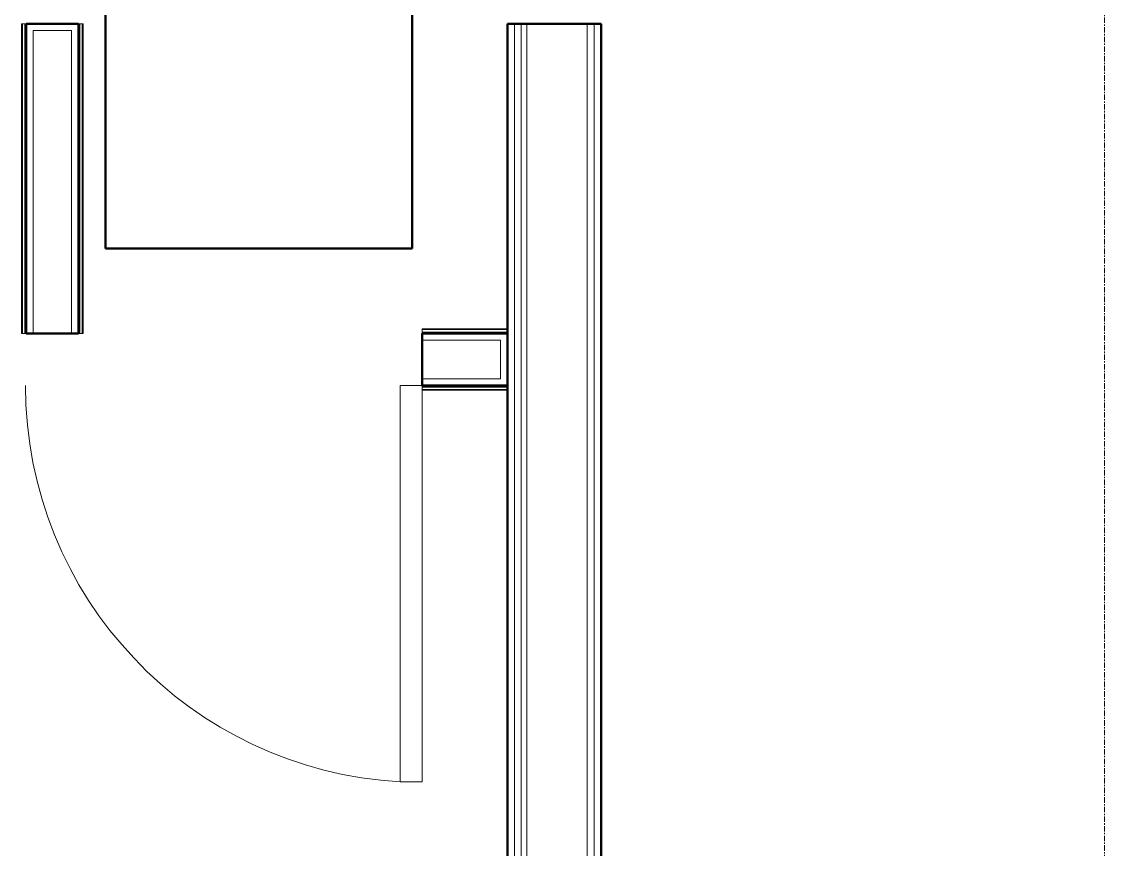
# Model space of a CAD drawing. Header units: inches. Extents: x -4218 to -1830, y 9756 to 12426.
# Drawn here: x -3252.7 to -3154.3, y 10738.4 to 10813.7 of the extents above; entities that cross this region are included whole.
import ezdxf

# ---------------------------------------------------------------- set-up
doc = ezdxf.new("R2010")
doc.units = ezdxf.units.IN
doc.header["$MEASUREMENT"] = 0
doc.linetypes.add('Grid Line 1_2_', pattern=[0.875, 0.5, -0.125, 0.125, -0.125])
for name, color, linetype, lineweight in [('0-1', 7, 'Continuous', 5), ('0-2', 252, 'Continuous', 9), ('A-DOOR-1', 7, 'Continuous', 9), ('A-DOOR-2', 50, 'Continuous', 20), ('A-GENM', 5, 'Continuous', 9), ('A-GENM-7', 5, 'Continuous', 50), ('A-WALL-1', 250, 'Continuous', 50), ('A-WALL-2', 10, 'Continuous', 13), ('A-WALL-3', 253, 'Continuous', 9), ('A-WALL-5', 252, 'Continuous', 9), ('A-WALL-6', 7, 'Continuous', 9), ('I-WALL-1', 250, 'Continuous', 50), ('I-WALL-3', 253, 'Continuous', 9), ('I-WALL-4', 252, 'Continuous', 9), ('S-GRID-1', 1, 'Grid Line 1_2_', 9)]:
    doc.layers.add(name, color=color, linetype=linetype, lineweight=lineweight)

# ---------------------------------------------------------------- blocks, each defined once
blk = doc.blocks.new('Basic Wall _ INT - W4BØF - _5_8 GYP - 2X4 WOOD_BATT_ - 5_8 GYP_ - ___-3177703-BACKGROUND - 1ST FLOOR')
at = {"layer": 'A-WALL-5'}
for p, q in [((-3252.675, 10813.489), (-3252.737, 10813.489)), ((-3252.529, 10813.489), (-3252.675, 10813.489)), ((-3252.675, 10785.339), (-3252.675, 10813.489)), ((-3252.464, 10813.489), (-3252.526, 10813.489)), ((-3252.324, 10813.489), (-3252.348, 10813.489)), ((-3252.324, 10813.489), (-3252.324, 10785.339)), ((-3252.737, 10785.339), (-3252.675, 10785.339)), ((-3252.675, 10785.339), (-3252.529, 10785.339)), ((-3252.526, 10785.339), (-3252.464, 10785.339)), ((-3252.348, 10785.339), (-3252.324, 10785.339))]:
    blk.add_line(p, q, dxfattribs=at)
at = {"layer": 'A-WALL-6'}
for p, q in [((-3252.737, 10813.489), (-3252.449, 10813.489)), ((-3252.737, 10785.339), (-3252.737, 10813.489)), ((-3252.449, 10813.489), (-3252.449, 10785.339)), ((-3252.449, 10813.489), (-3252.367, 10813.489)), ((-3252.367, 10813.489), (-3252.324, 10813.489)), ((-3252.449, 10785.339), (-3252.737, 10785.339)), ((-3252.367, 10785.339), (-3252.449, 10785.339)), ((-3252.324, 10785.339), (-3252.367, 10785.339))]:
    blk.add_line(p, q, dxfattribs=at)
blk = doc.blocks.new('Basic Wall _ INT - W4BØF - _5_8 GYP - 2X4 WOOD_BATT_ - 5_8 GYP_ - ___-3177702-BACKGROUND - 1ST FLOOR')
at = {"layer": 'A-WALL-5'}
for p, q in [((-3247.55, 10813.489), (-3247.574, 10813.489)), ((-3247.574, 10813.489), (-3247.574, 10785.339)), ((-3247.372, 10813.489), (-3247.434, 10813.489)), ((-3247.223, 10813.489), (-3247.368, 10813.489)), ((-3247.16, 10813.489), (-3247.223, 10813.489)), ((-3247.223, 10785.339), (-3247.223, 10813.489)), ((-3247.574, 10785.339), (-3247.55, 10785.339)), ((-3247.434, 10785.339), (-3247.372, 10785.339)), ((-3247.368, 10785.339), (-3247.223, 10785.339)), ((-3247.223, 10785.339), (-3247.16, 10785.339))]:
    blk.add_line(p, q, dxfattribs=at)
at = {"layer": 'A-WALL-6'}
for p, q in [((-3247.574, 10813.489), (-3247.531, 10813.489)), ((-3247.531, 10813.489), (-3247.449, 10813.489)), ((-3247.449, 10785.339), (-3247.449, 10813.489)), ((-3247.449, 10813.489), (-3247.16, 10813.489)), ((-3247.16, 10785.339), (-3247.16, 10813.489)), ((-3247.531, 10785.339), (-3247.574, 10785.339)), ((-3247.449, 10785.339), (-3247.531, 10785.339)), ((-3247.16, 10785.339), (-3247.449, 10785.339))]:
    blk.add_line(p, q, dxfattribs=at)
blk = doc.blocks.new('Basic Wall _ INT - W4BØF - _5_8 GYP - 2X4 WOOD_BATT_ - 5_8 GYP_ - ___-3177705-BACKGROUND - 1ST FLOOR')
at = {"layer": 'A-WALL-3'}
for p, q in [((-3208.574, 10780.565), (-3208.574, 10780.589)), ((-3208.574, 10780.388), (-3208.574, 10780.449)), ((-3208.574, 10780.238), (-3208.574, 10780.384)), ((-3208.574, 10780.176), (-3208.574, 10780.238))]:
    blk.add_line(p, q, dxfattribs=at)
at = {"layer": 'A-WALL-5'}
for p, q in [((-3216.324, 10780.589), (-3216.324, 10780.565)), ((-3216.324, 10780.589), (-3208.574, 10780.589)), ((-3216.324, 10780.449), (-3216.324, 10780.388)), ((-3216.324, 10780.384), (-3216.324, 10780.238)), ((-3216.324, 10780.238), (-3216.324, 10780.176)), ((-3208.574, 10780.238), (-3216.324, 10780.238)), ((-3208.574, 10780.589), (-3208.574, 10780.547)), ((-3208.574, 10780.547), (-3208.574, 10780.464)), ((-3208.574, 10780.464), (-3208.574, 10780.176))]:
    blk.add_line(p, q, dxfattribs=at)
at = {"layer": 'A-WALL-6'}
for p, q in [((-3216.324, 10780.547), (-3216.324, 10780.589)), ((-3216.324, 10780.464), (-3216.324, 10780.547)), ((-3216.324, 10780.464), (-3208.574, 10780.464)), ((-3216.324, 10780.176), (-3216.324, 10780.464)), ((-3208.574, 10780.176), (-3216.324, 10780.176))]:
    blk.add_line(p, q, dxfattribs=at)
blk = doc.blocks.new('Basic Wall _ INT - W4BØF - _5_8 GYP - 2X4 WOOD_BATT_ - 5_8 GYP_ - ___-3177704-BACKGROUND - 1ST FLOOR')
at = {"layer": 'A-WALL-3'}
for p, q in [((-3208.574, 10785.691), (-3208.574, 10785.753)), ((-3208.574, 10785.545), (-3208.574, 10785.691)), ((-3208.574, 10785.479), (-3208.574, 10785.541)), ((-3208.574, 10785.339), (-3208.574, 10785.363))]:
    blk.add_line(p, q, dxfattribs=at)
at = {"layer": 'A-WALL-5'}
for p, q in [((-3216.324, 10785.753), (-3216.324, 10785.691)), ((-3216.324, 10785.691), (-3216.324, 10785.545)), ((-3208.574, 10785.691), (-3216.324, 10785.691)), ((-3216.324, 10785.541), (-3216.324, 10785.479)), ((-3216.324, 10785.363), (-3216.324, 10785.339)), ((-3216.324, 10785.339), (-3208.574, 10785.339)), ((-3208.574, 10785.753), (-3208.574, 10785.464)), ((-3208.574, 10785.464), (-3208.574, 10785.382)), ((-3208.574, 10785.382), (-3208.574, 10785.339))]:
    blk.add_line(p, q, dxfattribs=at)
at = {"layer": 'A-WALL-6'}
for p, q in [((-3216.324, 10785.464), (-3216.324, 10785.753)), ((-3208.574, 10785.753), (-3216.324, 10785.753)), ((-3208.574, 10785.464), (-3216.324, 10785.464)), ((-3216.324, 10785.382), (-3216.324, 10785.464)), ((-3216.324, 10785.339), (-3216.324, 10785.382))]:
    blk.add_line(p, q, dxfattribs=at)
blk = doc.blocks.new('SWING - SINGLE - FLUSH - 36_ x 80_ - OFFSET PIVOT DOOR AT MAGIC PAK AND WASHER_DRYER-3199415-BACKGROUND - 1ST FLOOR')
at = {"layer": 'A-DOOR-1'}
blk.add_arc((18, -2.375), 36.067, 180, 266.82115, dxfattribs=at)
at = {"layer": 'A-DOOR-2'}
for p, q in [((16, -2.375), (16, -38.386)), ((18, -2.375), (16, -2.375)), ((18, -2.375), (18, -38.386)), ((18, -38.386), (16, -38.386))]:
    blk.add_line(p, q, dxfattribs=at)
blk = doc.blocks.new('CTR - 1st Phase - Unit Layouts_rvt-1-BACKGROUND - 1ST FLOOR')
at = {"layer": 'A-WALL-1'}
for p, q in [((-3252.324, 10813.489), (-3252.324, 10785.339)), ((-3251.699, 10813.489), (-3252.324, 10813.489)), ((-3248.199, 10813.489), (-3251.699, 10813.489)), ((-3247.574, 10813.489), (-3248.199, 10813.489)), ((-3247.574, 10785.339), (-3247.574, 10813.489)), ((-3252.324, 10785.339), (-3247.574, 10785.339)), ((-3208.574, 10785.339), (-3216.324, 10785.339)), ((-3216.324, 10785.339), (-3216.324, 10780.589)), ((-3208.574, 10784.714), (-3208.574, 10785.339)), ((-3208.574, 10781.214), (-3208.574, 10784.714)), ((-3216.324, 10780.589), (-3208.574, 10780.589)), ((-3208.574, 10780.589), (-3208.574, 10781.214))]:
    blk.add_line(p, q, dxfattribs=at)
at = {"layer": 'A-WALL-2'}
for p, q in [((-3251.699, 10785.339), (-3251.699, 10812.864)), ((-3248.199, 10812.864), (-3251.699, 10812.864)), ((-3248.199, 10785.339), (-3248.199, 10812.864)), ((-3209.199, 10784.714), (-3216.324, 10784.714)), ((-3209.199, 10781.214), (-3209.199, 10784.714)), ((-3209.199, 10781.214), (-3216.324, 10781.214))]:
    blk.add_line(p, q, dxfattribs=at)
at = {"layer": 'A-WALL-3'}
for p, q in [((-3252.324, 10813.489), (-3252.324, 10785.339)), ((-3247.574, 10785.339), (-3247.574, 10813.489)), ((-3208.574, 10785.339), (-3216.324, 10785.339)), ((-3208.574, 10785.339), (-3208.574, 10780.589)), ((-3216.324, 10780.589), (-3208.574, 10780.589))]:
    blk.add_line(p, q, dxfattribs=at)
at = {"layer": 'A-WALL-5'}
for p, q in [((-3252.324, 10813.489), (-3247.574, 10813.489)), ((-3247.574, 10785.339), (-3252.324, 10785.339)), ((-3216.324, 10780.589), (-3216.324, 10785.339))]:
    blk.add_line(p, q, dxfattribs=at)
at = {"layer": '0-2'}
for name, p in [('Basic Wall _ INT - W4BØF - _5_8 GYP - 2X4 WOOD_BATT_ - 5_8 GYP_ - ___-3177703-BACKGROUND - 1ST FLOOR', (0, 0)), ('Basic Wall _ INT - W4BØF - _5_8 GYP - 2X4 WOOD_BATT_ - 5_8 GYP_ - ___-3177702-BACKGROUND - 1ST FLOOR', (0, 0)), ('Basic Wall _ INT - W4BØF - _5_8 GYP - 2X4 WOOD_BATT_ - 5_8 GYP_ - ___-3177704-BACKGROUND - 1ST FLOOR', (0, 0)), ('SWING - SINGLE - FLUSH - 36_ x 80_ - OFFSET PIVOT DOOR AT MAGIC PAK AND WASHER_DRYER-3199415-BACKGROUND - 1ST FLOOR', (-3234.324, 10782.964)), ('Basic Wall _ INT - W4BØF - _5_8 GYP - 2X4 WOOD_BATT_ - 5_8 GYP_ - ___-3177705-BACKGROUND - 1ST FLOOR', (0, 0))]:
    blk.add_blockref(name, p, dxfattribs=at)
blk = doc.blocks.new('CTR - 1st Phase - Common Walls_rvt-1-BACKGROUND - 1ST FLOOR')
at = {"layer": 'A-WALL-2'}
for p, q in [((-3207.949, 10813.489), (-3207.949, 10476.164)), ((-3207.324, 10813.489), (-3207.324, 10476.164)), ((-3206.824, 10813.489), (-3206.824, 10476.164)), ((-3201.324, 10813.489), (-3201.324, 10476.164)), ((-3200.699, 10813.489), (-3200.699, 10476.164))]:
    blk.add_line(p, q, dxfattribs=at)
at = {"layer": 'I-WALL-1'}
for p, q in [((-3200.074, 10813.489), (-3208.574, 10813.489)), ((-3208.574, 10813.489), (-3208.574, 10476.164)), ((-3200.074, 10525.046), (-3200.074, 10813.489))]:
    blk.add_line(p, q, dxfattribs=at)
at = {"layer": 'I-WALL-3'}
for p, q in [((-3208.574, 10785.753), (-3208.574, 10785.484)), ((-3208.574, 10785.339), (-3208.574, 10780.589)), ((-3208.574, 10780.445), (-3208.574, 10780.176))]:
    blk.add_line(p, q, dxfattribs=at)
at = {"layer": 'I-WALL-4'}
for p, q in [((-3208.574, 10813.489), (-3200.074, 10813.489)), ((-3208.574, 10813.489), (-3208.574, 10785.753)), ((-3200.074, 10594.439), (-3200.074, 10813.489)), ((-3208.574, 10780.176), (-3208.574, 10476.164))]:
    blk.add_line(p, q, dxfattribs=at)
blk = doc.blocks.new('V-Series_EWC4_SPVU_RFA_2015 - 1ST FLOOR-2484708-BACKGROUND - 1ST FLOOR')
at = {"layer": 'A-GENM'}
for p, q in [((-3131.332, 12089.689), (-3128.535, 12089.689)), ((-3128.035, 12089.689), (-3125.05, 12089.689)), ((-3124.55, 12089.689), (-3121.566, 12089.689)), ((-3121.066, 12089.689), (-3118.082, 12089.689)), ((-3117.582, 12089.689), (-3114.597, 12089.689)), ((-3114.097, 12089.689), (-3111.113, 12089.689)), ((-3110.613, 12089.689), (-3107.628, 12089.689)), ((-3107.128, 12089.689), (-3104.332, 12089.689))]:
    blk.add_line(p, q, dxfattribs=at)
at = {"layer": 'A-GENM-7'}
for p, q in [((-3131.769, 12090.689), (-3132.332, 12090.689)), ((-3132.332, 12090.689), (-3132.332, 12089.689)), ((-3103.894, 12090.689), (-3131.769, 12090.689)), ((-3131.769, 12090.689), (-3131.769, 12089.689)), ((-3131.769, 12089.689), (-3131.769, 12090.689)), ((-3103.894, 12089.689), (-3103.894, 12090.689)), ((-3103.332, 12090.689), (-3103.894, 12090.689)), ((-3103.894, 12090.689), (-3103.894, 12089.689)), ((-3103.332, 12089.689), (-3103.332, 12090.689)), ((-3132.332, 12089.689), (-3131.769, 12089.689)), ((-3131.769, 12089.689), (-3103.894, 12089.689)), ((-3131.769, 12089.689), (-3131.769, 12060.252)), ((-3131.332, 12089.689), (-3131.769, 12089.689)), ((-3131.332, 12088.689), (-3131.332, 12089.689)), ((-3128.035, 12089.689), (-3128.535, 12089.689)), ((-3128.535, 12089.689), (-3128.535, 12088.689)), ((-3128.035, 12088.689), (-3128.035, 12089.689)), ((-3124.55, 12089.689), (-3125.05, 12089.689)), ((-3125.05, 12089.689), (-3125.05, 12088.689)), ((-3124.55, 12088.689), (-3124.55, 12089.689)), ((-3121.066, 12089.689), (-3121.566, 12089.689)), ((-3121.566, 12089.689), (-3121.566, 12088.689)), ((-3121.066, 12088.689), (-3121.066, 12089.689)), ((-3117.582, 12089.689), (-3118.082, 12089.689)), ((-3118.082, 12089.689), (-3118.082, 12088.689)), ((-3117.582, 12088.689), (-3117.582, 12089.689)), ((-3114.097, 12089.689), (-3114.597, 12089.689)), ((-3114.597, 12089.689), (-3114.597, 12088.689)), ((-3114.097, 12088.689), (-3114.097, 12089.689)), ((-3110.613, 12089.689), (-3111.113, 12089.689)), ((-3111.113, 12089.689), (-3111.113, 12088.689)), ((-3110.613, 12088.689), (-3110.613, 12089.689)), ((-3107.128, 12089.689), (-3107.628, 12089.689)), ((-3107.628, 12089.689), (-3107.628, 12088.689)), ((-3107.128, 12088.689), (-3107.128, 12089.689)), ((-3103.894, 12089.689), (-3104.332, 12089.689)), ((-3104.332, 12089.689), (-3104.332, 12088.689)), ((-3103.894, 12089.689), (-3103.332, 12089.689)), ((-3103.894, 12060.252), (-3103.894, 12089.689)), ((-3128.535, 12088.689), (-3131.332, 12088.689)), ((-3125.05, 12088.689), (-3128.035, 12088.689)), ((-3121.566, 12088.689), (-3124.55, 12088.689)), ((-3118.082, 12088.689), (-3121.066, 12088.689)), ((-3114.597, 12088.689), (-3117.582, 12088.689)), ((-3111.113, 12088.689), (-3114.097, 12088.689)), ((-3107.628, 12088.689), (-3110.613, 12088.689)), ((-3104.332, 12088.689), (-3107.128, 12088.689)), ((-3131.769, 12060.252), (-3103.894, 12060.252))]:
    blk.add_line(p, q, dxfattribs=at)

msp = doc.modelspace()

# ---------------------------------------------------------------- linework, layer by layer
at = {"layer": 'S-GRID-1'}
msp.add_line((-3154.324, 9836.18), (-3154.324, 12376.809), dxfattribs=at)

# ---------------------------------------------------------------- block references
at = {"layer": '0-1'}
for name in ['CTR - 1st Phase - Unit Layouts_rvt-1-BACKGROUND - 1ST FLOOR', 'CTR - 1st Phase - Common Walls_rvt-1-BACKGROUND - 1ST FLOOR']:
    msp.add_blockref(name, (0, 0), dxfattribs=at)
at = {"layer": 'A-GENM'}
msp.add_blockref('V-Series_EWC4_SPVU_RFA_2015 - 1ST FLOOR-2484708-BACKGROUND - 1ST FLOOR', (-113.355, -1267.2), dxfattribs=at)

doc.saveas('drawing.dxf')
